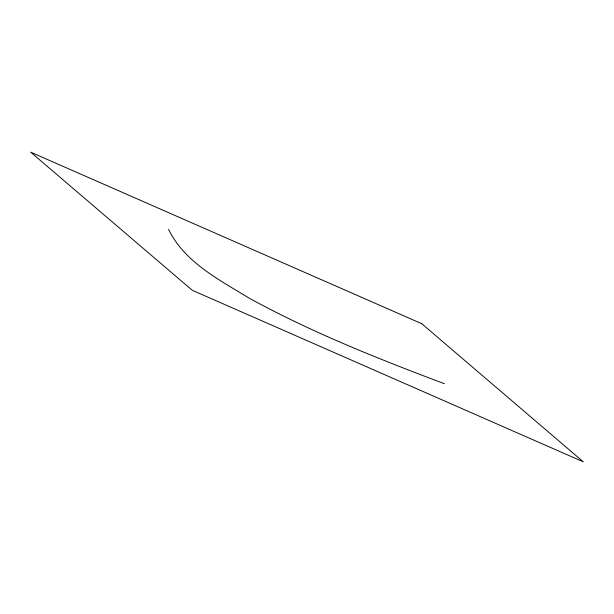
<?xml version="1.0" encoding="UTF-8"?>
<svg xmlns="http://www.w3.org/2000/svg" width="614" height="614" viewBox="0 0 614 614"><rect width="100%" height="100%" fill="white"/><g stroke="black" fill="none" stroke-linecap="round" stroke-linejoin="round"><path stroke-width="0.92" d="M444.344 383.727C377.771 358.561 311.298 332.289 248.823 297.951C219.121 279.746 184.453 262.117 168.581 229.36M421.749 323.716L30.7 152.172L192.251 290.284L583.3 461.828L421.749 323.716"/></g></svg>
